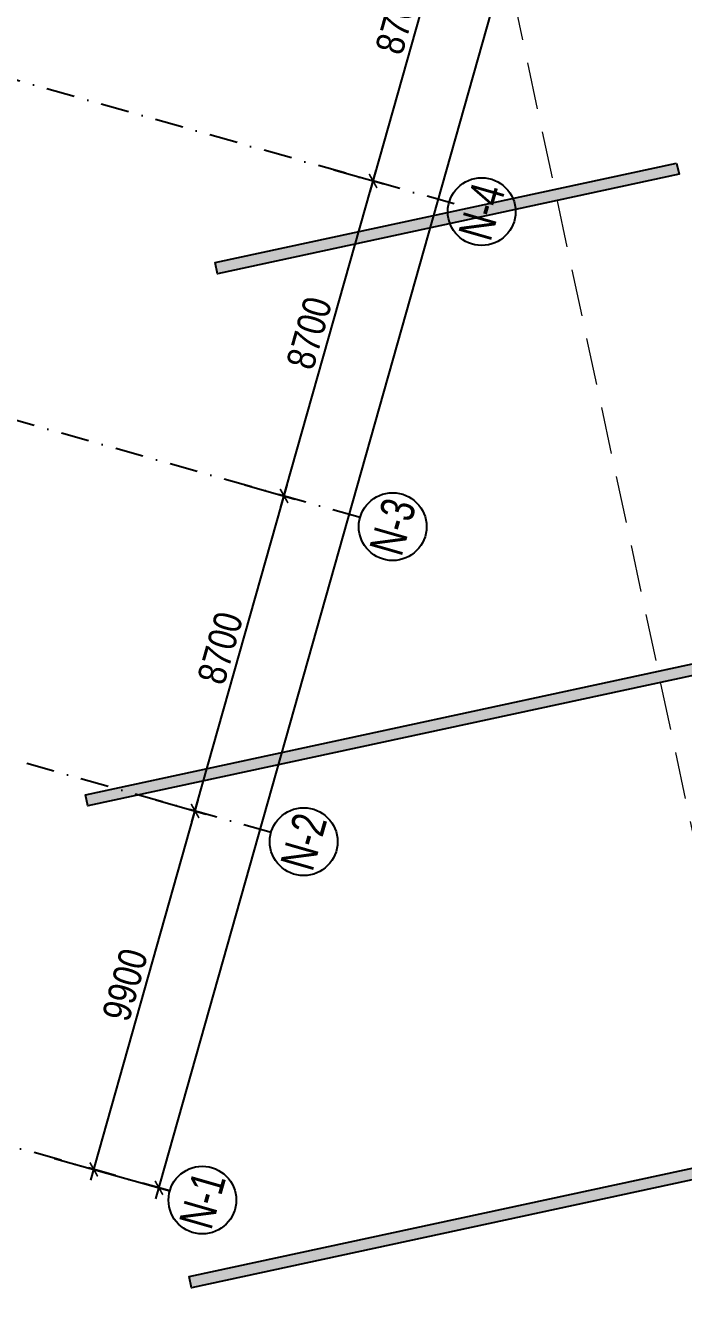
# Model space of a CAD drawing. Header units: millimetres. Extents: x -1283650 to 1283415, y -588847 to 435139.
# Drawn here: x -34629 to -17132, y 74595 to 108302 of the extents above; entities that cross this region are included whole.
import ezdxf
from ezdxf.enums import TextEntityAlignment as Align

# ---------------------------------------------------------------- set-up
doc = ezdxf.new("R2010")
doc.units = ezdxf.units.MM
doc.header["$MEASUREMENT"] = 0
doc.linetypes.add('DASHDOT', pattern=[1, 0.5, -0.25, 0, -0.25])
doc.linetypes.add('HIDDEN', pattern=[0.375, 0.25, -0.125])
doc.layers.get('Defpoints').update_dxf_attribs({"color": 5})
for name, color, linetype in [('KC-Betong', 6, 'Continuous'), ('KT-Kich thuoc', 9, 'Continuous'), ('KT-Luoi truc South Tower', 8, 'DASHDOT'), ('ST_MBDV Cot vach 220805$0$AUDIT_I_220805193045-1', 50, 'Continuous')]:
    doc.layers.add(name, color=color, linetype=linetype)
doc.layers.add('KT-Vat lieu', color=250, linetype='Continuous', lineweight=9)
doc.styles.add('Arial Narrow', font='ARIALN.TTF')
doc.styles.add('ST_MBDV Cot vach 220805$0$HBA-Text', font='GOTHIC.TTF')
doc.dimstyles.new('CCU_1-300', dxfattribs={"dimscale": 300, "dimtxt": 2.5, "dimasz": 1, "dimexe": 1, "dimexo": 2, "dimgap": 0.5, "dimtad": 1, "dimdec": 0, "dimdsep": 46, "dimtxsty": 'Arial Narrow', "dimblk": 'ARCHTICK', "dimcen": -1, "dimdle": 1, "dimclrd": 256, "dimclre": 256, "dimclrt": 3, "dimadec": 0, "dimazin": 2, "dimtfac": 0.1, "dimtdec": 0, "dimtix": 1, "dimtmove": 2, "dimatfit": 1, "dimfxl": 1, "dimtvp": 0.833333, "dimtolj": 1, "dimtzin": 12, "dimarcsym": 0})
pattern_1 = [(50, (117498, -9270.42), (286.90407, -25.10085), [30, -330]), (355, (117498, -9270.42), (-55.5005, 300.87685), [24, -264]), (100.4514, (117521.9, -9272.5), (231.40375, 275.7758), [25.4961, -280.45684]), (46.1842, (117498, -9190.4), (426.8964, -66.2076), [45, -495]), (96.6356, (117533.57, -9195.93), (373.8651, 389.6471), [38.2441, -420.6852]), (351.1842, (117498, -9190.4), (373.8648, 389.6474), [36, -396]), (21, (117538, -9210.42), (238.7628, -161.04756), [30, -330]), (326, (117538, -9210.42), (97.3261, 290.06), [24, -264]), (71.4514, (117557.9, -9223.84), (336.08905, 129.0122), [25.4961, -280.45684]), (37.5, (117498, -9270.42), (4.86394, 133.15754), [0, -260.8, 0, -268, 0, -265]), (7.5, (117498, -9270.42), (105.22781, 157.76468), [0, -152.8, 0, -254.8, 0, -101]), (327.5, (117408.8, -9270.42), (213.52897, -9.02195), [0, -100, 0, -312, 0, -414]), (317.5, (117368.8, -9270.42), (233.27447, 40.042), [0, -130, 0, -207.2, 0, -294]), (45, (117498, -9270.42), (-106.06602, 106.06602), []), (45, (117568.71, -9270.42), (-106.06602, 106.06602), [])]

# ---------------------------------------------------------------- blocks, each defined once
blk = doc.blocks.new('_ARCHTICK')
at = {"color": 0, "linetype": 'ByBlock', "const_width": 0.15}
blk.add_lwpolyline([(-0.5, -0.5), (0.5, 0.5)], dxfattribs=at)
blk = doc.blocks.new('*D317')
at = {"layer": 'Defpoints', "color": 0, "transparency": 16777216}
for p in [(-24641, 112997), (-23021, 112539), (-27007, 104625)]:
    blk.add_point(p, dxfattribs=at)
at = {"layer": 'KT-Kich thuoc', "lineweight": -2, "transparency": 16777216}
for p, q in [((-25468, 103879), (-22939, 112828)), ((-24064, 112834), (-22732, 112458)), ((-26429, 104462), (-25098, 104086))]:
    blk.add_line(p, q, dxfattribs=at)
at = {"layer": 'KT-Kich thuoc', "lineweight": -2, "transparency": 16777216, "xscale": 300, "yscale": 300, "zscale": 300}
for p, rotation in [((-23021, 112539), 74.2212191827717), ((-25387, 104167), 254.2212191827717)]:
    blk.add_blockref('_ARCHTICK', p, dxfattribs=dict(at, rotation=rotation))
at = {"layer": 'KT-Kich thuoc', "color": 3, "transparency": 16777216, "insert": (-24717, 108498), "char_height": 750, "attachment_point": 5, "rotation": 74.2212, "style": 'Arial Narrow'}
blk.add_mtext('\\A1;8700', dxfattribs=at)
blk = doc.blocks.new('*D318')
at = {"layer": 'Defpoints', "color": 0, "transparency": 16777216}
for p in [(-27007, 104625), (-25387, 104167), (-29373, 96253)]:
    blk.add_point(p, dxfattribs=at)
at = {"layer": 'KT-Kich thuoc', "lineweight": -2, "transparency": 16777216}
for p, q in [((-27834, 95506), (-25305, 104456)), ((-26429, 104462), (-25098, 104086)), ((-28795, 96090), (-27464, 95714))]:
    blk.add_line(p, q, dxfattribs=at)
at = {"layer": 'KT-Kich thuoc', "lineweight": -2, "transparency": 16777216, "xscale": 300, "yscale": 300, "zscale": 300}
for p, rotation in [((-25387, 104167), 74.2212191827717), ((-27753, 95795), 254.2212191827717)]:
    blk.add_blockref('_ARCHTICK', p, dxfattribs=dict(at, rotation=rotation))
at = {"layer": 'KT-Kich thuoc', "color": 3, "transparency": 16777216, "insert": (-27083, 100126), "char_height": 750, "attachment_point": 5, "rotation": 74.2212, "style": 'Arial Narrow'}
blk.add_mtext('\\A1;8700', dxfattribs=at)
blk = doc.blocks.new('*D319')
at = {"layer": 'Defpoints', "color": 0, "transparency": 16777216}
for p in [(-29373, 96253), (-27752, 95795), (-31738, 87881)]:
    blk.add_point(p, dxfattribs=at)
at = {"layer": 'KT-Kich thuoc', "lineweight": -2, "transparency": 16777216}
for p, q in [((-30200, 87134), (-27671, 96084)), ((-28795, 96090), (-27464, 95713)), ((-31161, 87718), (-29829, 87341))]:
    blk.add_line(p, q, dxfattribs=at)
at = {"layer": 'KT-Kich thuoc', "lineweight": -2, "transparency": 16777216, "xscale": 300, "yscale": 300, "zscale": 300}
for p, rotation in [((-27752, 95795), 74.2212191827717), ((-30118, 87423), 254.2212191827717)]:
    blk.add_blockref('_ARCHTICK', p, dxfattribs=dict(at, rotation=rotation))
at = {"layer": 'KT-Kich thuoc', "color": 3, "transparency": 16777216, "insert": (-29448, 91754), "char_height": 750, "attachment_point": 5, "rotation": 74.2212, "style": 'Arial Narrow'}
blk.add_mtext('\\A1;8700', dxfattribs=at)
blk = doc.blocks.new('*D320')
at = {"layer": 'Defpoints', "color": 0, "transparency": 16777216}
for p in [(-31738, 87881), (-30118, 87423), (-34430, 78354)]:
    blk.add_point(p, dxfattribs=at)
at = {"layer": 'KT-Kich thuoc', "lineweight": -2, "transparency": 16777216}
for p, q in [((-32892, 77607), (-30037, 87712)), ((-31161, 87718), (-29830, 87341)), ((-33853, 78191), (-32522, 77815))]:
    blk.add_line(p, q, dxfattribs=at)
at = {"layer": 'KT-Kich thuoc', "lineweight": -2, "transparency": 16777216, "xscale": 300, "yscale": 300, "zscale": 300}
for p, rotation in [((-30118, 87423), 74.2212191827717), ((-32810, 77896), 254.2212191827717)]:
    blk.add_blockref('_ARCHTICK', p, dxfattribs=dict(at, rotation=rotation))
at = {"layer": 'KT-Kich thuoc', "color": 3, "transparency": 16777216, "insert": (-31977, 82804), "char_height": 750, "attachment_point": 5, "rotation": 74.2212, "style": 'Arial Narrow'}
blk.add_mtext('\\A1;9900', dxfattribs=at)
blk = doc.blocks.new('*D321')
at = {"layer": 'Defpoints', "color": 0, "transparency": 16777216}
for p in [(-14254, 149758), (-10901, 148811), (-34430, 78354)]:
    blk.add_point(p, dxfattribs=at)
at = {"layer": 'KT-Kich thuoc', "lineweight": -2, "transparency": 16777216}
for p, q in [((-13676, 149595), (-10613, 148729)), ((-31160, 77118), (-10820, 149099)), ((-33853, 78191), (-30789, 77325))]:
    blk.add_line(p, q, dxfattribs=at)
at = {"layer": 'KT-Kich thuoc', "lineweight": -2, "transparency": 16777216, "xscale": 300, "yscale": 300, "zscale": 300}
for p, rotation in [((-10901, 148811), 74.2212191827717), ((-31078, 77407), 254.2212191827717)]:
    blk.add_blockref('_ARCHTICK', p, dxfattribs=dict(at, rotation=rotation))
at = {"layer": 'KT-Kich thuoc', "color": 3, "transparency": 16777216, "insert": (-21503, 113254), "char_height": 750, "attachment_point": 5, "rotation": 74.2212, "style": 'Arial Narrow'}
blk.add_mtext('\\A1;74200', dxfattribs=at)
blk = doc.blocks.new('ST_MBDV Cot vach 220805$0$GRID-SYM-flat-103')
at = {"layer": 'ST_MBDV Cot vach 220805$0$AUDIT_I_220805193045-1'}
blk.add_circle((0, 0), 900, dxfattribs=at)
at = {"layer": 'ST_MBDV Cot vach 220805$0$AUDIT_I_220805193045-1', "style": 'ST_MBDV Cot vach 220805$0$HBA-Text'}
blk.add_attdef('GRID', text='', height=900, rotation=19.0471, dxfattribs=at).set_placement((0, 0, 0), align=Align.MIDDLE_CENTER)
blk = doc.blocks.new('A$C0B367F28')
at = {"layer": 'KT-Vat lieu'}
h = blk.add_hatch(dxfattribs=at)
h.set_pattern_fill('BTCT', color=256, scale=40)
h.set_pattern_definition(pattern_1)
h.paths.add_polyline_path([(100180, 95370), (100243, 95077), (87975, 92432), (87911, 92725)])
h = blk.add_hatch(dxfattribs=at)
h.set_pattern_fill('BTCT', color=256, scale=40)
h.set_pattern_definition(pattern_1)
h.paths.add_polyline_path([(102940, 82564), (103003, 82271), (84528, 78288), (84464, 78581)])
h = blk.add_hatch(dxfattribs=at)
h.set_pattern_fill('BTCT', color=256, scale=40)
h.set_pattern_definition(pattern_1)
h.paths.add_polyline_path([(105700, 69758), (105764, 69465), (87288, 65482), (87225, 65776)])
at = {"layer": 'KC-Betong'}
for points in [[(100180, 95370), (100243, 95077), (87975, 92432), (87911, 92725)], [(102940, 82564), (103003, 82271), (84528, 78288), (84464, 78581)], [(105700, 69758), (105764, 69465), (87288, 65482), (87225, 65776)]]:
    blk.add_lwpolyline(points, close=True, dxfattribs=at)

msp = doc.modelspace()

# ---------------------------------------------------------------- linework, layer by layer
at = {"layer": 'Defpoints', "linetype": 'HIDDEN', "lineweight": 13, "ltscale": 5000, "flags": 128}
msp.add_lwpolyline([(-29100.4, 143765), (-33780.8, 161642), (-36130.2, 162455.9), (-45070, 155692.4), (-68589.5, 137781), (-92272.1, 120693.8, 0.684877), (-61939.3, 6871.2), (-41570.7, 4697.5), (-3140.5, 5878.3), (-286.9, 9522.4)], format="xyb", close=True, dxfattribs=at)
at = {"layer": 'KT-Luoi truc South Tower', "ltscale": 1500}
for p, q in [((-23227.9, 103557.2), (-56782.4, 113038.8)), ((-25731.6, 95224.1), (-59148.1, 104666.6)), ((-28097.4, 86851.9), (-61513.9, 96294.4)), ((-30789.4, 77324.9), (-64205.9, 86767.5))]:
    msp.add_line(p, q, dxfattribs=at)

# ---------------------------------------------------------------- block references
at = {"layer": 'KC-Betong', "color": 5}
msp.add_blockref('A$C0B367F28', (-117498, 9270.4), dxfattribs=at)
at = {"layer": 'KT-Kich thuoc'}
ref = msp.add_blockref('ST_MBDV Cot vach 220805$0$GRID-SYM-flat-103', (-22499.8, 103351.5), dxfattribs=at)
ref.add_attrib('GRID', 'N-4', dxfattribs={"layer": 'ST_MBDV Cot vach 220805$0$AUDIT_I_220805193045-1', "height": 900, "rotation": 74, "style": 'ST_MBDV Cot vach 220805$0$HBA-Text', "width": 0.75}).set_placement((-22499.8, 103351.5, 0), align=Align.MIDDLE_CENTER)
ref = msp.add_blockref('ST_MBDV Cot vach 220805$0$GRID-SYM-flat-103', (-24865.5, 94979.3), dxfattribs=at)
ref.add_attrib('GRID', 'N-3', dxfattribs={"layer": 'ST_MBDV Cot vach 220805$0$AUDIT_I_220805193045-1', "height": 900, "rotation": 74, "style": 'ST_MBDV Cot vach 220805$0$HBA-Text', "width": 0.75}).set_placement((-24865.5, 94979.3, 0), align=Align.MIDDLE_CENTER)
ref = msp.add_blockref('ST_MBDV Cot vach 220805$0$GRID-SYM-flat-103', (-27231.3, 86607.1), dxfattribs=at)
ref.add_attrib('GRID', 'N-2', dxfattribs={"layer": 'ST_MBDV Cot vach 220805$0$AUDIT_I_220805193045-1', "height": 900, "rotation": 74, "style": 'ST_MBDV Cot vach 220805$0$HBA-Text', "width": 0.75}).set_placement((-27231.3, 86607.1, 0), align=Align.MIDDLE_CENTER)
ref = msp.add_blockref('ST_MBDV Cot vach 220805$0$GRID-SYM-flat-103', (-29923.3, 77080.4), dxfattribs=at)
ref.add_attrib('GRID', 'N-1', dxfattribs={"layer": 'ST_MBDV Cot vach 220805$0$AUDIT_I_220805193045-1', "height": 900, "rotation": 74, "style": 'ST_MBDV Cot vach 220805$0$HBA-Text', "width": 0.75}).set_placement((-29923.3, 77080.4, 0), align=Align.MIDDLE_CENTER)

# ---------------------------------------------------------------- dimensions: what is measured, and where the dimension line sits
for base, p1, p2, picture, middle in [((-10901.4, 148810.6), (-34430.3, 78353.9), (-14253.6, 149757.8), '*D321', (-21502.6, 113253.5)), ((-23021.1, 112539.4), (-27006.8, 104625), (-24641.1, 112997.2), '*D317', (-24716.8, 108498.3)), ((-25386.8, 104167.3), (-29372.5, 96252.9), (-27006.8, 104625), '*D318', (-27082.5, 100126.1)), ((-27752.4, 95795.1), (-31738.3, 87880.7), (-29372.5, 96252.9), '*D319', (-29448.2, 91753.9)), ((-30118.2, 87422.9), (-34430.3, 78353.9), (-31738.3, 87880.7), '*D320', (-31977.1, 82804.5))]:
    dim = msp.add_linear_dim(base=base, p1=p1, p2=p2, angle=74.22122, dimstyle='CCU_1-300', dxfattribs=at)
    dim.commit()
    dim.dimension.update_dxf_attribs({"geometry": picture, "text_midpoint": middle})

doc.saveas('drawing.dxf')
